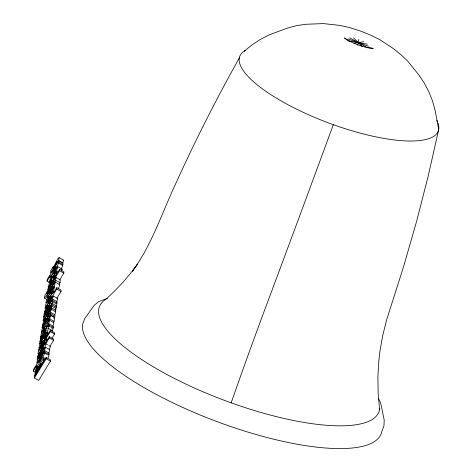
<?xml version="1.0" encoding="UTF-8"?>
<svg xmlns="http://www.w3.org/2000/svg" width="472" height="472" viewBox="0 0 472 472"><rect width="100%" height="100%" fill="white"/><g stroke="black" fill="none" stroke-linecap="round" stroke-linejoin="round"><path stroke-width="0.71" d="M55.218 311.839C56.28 311.284 55 314.016 54.77 314.452M57.224 298.676C58.286 298.115 57.006 300.847 56.782 301.283M61.702 269.305L62.103 269.123L61.679 270.981M47.601 344.796L45.772 343.746L49.324 337.934L49.336 336.613L53.596 339.061L53.584 340.383L50.032 346.194L48.817 345.492M34.409 377.96L46.15 358.744L46.179 357.392L50.439 359.841L50.41 361.192L38.669 380.402L34.409 377.96L34.674 376.219L46.179 357.392M49.678 326.836L48.463 326.134L49.005 325.249L49.029 323.898L53.289 326.347L53.265 327.692L52.722 328.583L53.118 328.754L52.144 331.102L52.652 330.819L52.392 332.194M50.309 330.317L38.804 349.138L38.539 350.879L50.28 331.668L50.309 330.317L54.569 332.76L54.54 334.111L51.89 338.453M56.811 287.672L53.601 292.935L54.127 291.153L50.899 295.448A15.222 1.563 -60.1 0 0 47.1 301.873C45.094 305.248 45.684 305.49 45.046 308.245L56.787 289.029L56.811 287.672L61.071 290.121L61.047 291.478L56.876 298.298M59.608 269.353L48.109 288.174L47.843 289.914L59.584 270.704L59.608 269.353L63.867 271.801L63.838 273.152L59.673 279.967M43.872 357.729L35.376 371.629L35.111 373.37L41.117 363.558A7.658 0.785 -60.1 0 1 41.147 363.67L35.017 373.971L34.751 375.718L42.681 362.543A3.676 0.378 -60.1 0 0 43.607 360.537C43.955 359.57 42.692 360.16 43.831 359.086L43.872 357.729L45.696 358.773M55.873 303.561L52.227 301.466L52.752 300.605L52.793 299.242L57.053 301.691L57.012 303.048C55.873 304.121 57.136 303.531 56.787 304.499A3.676 0.378 -60.1 0 1 55.861 306.505M47.465 354.69L44.421 352.944L44.928 350.802L49.188 353.251L48.681 355.387L48.994 355.534L47.991 357.994M50.74 313.797L50.781 312.411L55.041 314.859L55 316.24L50.74 313.797L50.038 314.948L50.528 314.494L50.516 315.036L47.802 319.373L47.949 318.405L42.02 328.052L42.285 326.311L50.781 312.411M58.628 262.096L58.67 260.709L62.929 263.158L62.888 264.544L62.422 265.299L58.168 262.851L58.628 262.096L62.888 264.544M54.964 311.555L55.755 310.34L56.02 308.617L51.761 306.169L46.285 314.759L52.091 304.918L52.156 303.396L56.416 305.844L56.351 307.366L55.301 309.16M46.799 299.466L44.362 298.068L44.881 295.614L47.572 290.622L46.687 293.844L47.111 293.313L49.218 287.92L50.899 285.914L53.318 281.288L55.979 277.565L60.434 279.961L59.909 282.309M35.73 372.544L33.3 371.145L33.565 369.399L44.928 350.802M49.477 282.451L47.041 281.052L47.306 279.306L58.67 260.709M44.368 321.338L43.153 320.636L43.489 318.452L52.156 303.396M44.864 328.412L43.648 327.716L49.82 318.901L50.38 315.231L54.64 317.68L54.079 321.349L53.436 322.4M43.153 320.636L51.501 307.897L51.761 306.169M358.808 39.436L357.758 45.135M53.997 318.724L54.781 316.936L54.41 317.261M58.593 260.509C61.36 249.505 50.374 274.787 53.295 266.586L50.958 270.19L50.504 273.076L54.038 267.978L56.882 261.883L56.321 264.007L58.593 260.509L62.853 262.957L63.472 260.137L59.212 257.688M58.622 288.215L59.785 284.693L55.371 282.144C51.973 286.746 47.495 292.522 46.722 297.897C50.044 293.13 54.445 287.814 55.371 282.144M52.805 326.471L53.926 322.824L49.407 320.093C47.176 322.293 47.701 324.854 45.996 327.196C47.353 322.931 43.153 329.686 42.828 330.542C40.551 334.636 41.353 334.288 40.61 337.297L48.545 324.022L49.672 320.712L49.407 320.093M48.693 353.316L49.855 349.793L45.442 347.244C42.043 351.846 37.565 357.617 36.792 362.992C40.108 358.23 44.515 352.908 45.442 347.244M61.041 269.217C61.283 268.314 63.336 265.718 62.422 265.299M49.188 349.215C49.418 348.513 51.053 346.318 50.032 346.194M239.304 58.009C216.17 99.244 194.818 141.47 175.324 184.54C161.607 213.792 151.665 245.198 132.266 271.447L137.494 264.167C128.201 277.017 117.516 288.852 105.675 299.395A149.317 43.654 20.6 0 0 214.913 396.692A149.317 43.654 20.6 0 0 379.753 408.321M47.041 281.052L50.321 275.683L49.631 277.89L53.737 272.031L57.472 265.453L58.475 262.993L58.168 262.851M56.174 277.512L55.283 280.663L55.855 280.338L53.489 284.203L53.542 283.878C50.297 288.699 50.085 287.088 48.056 292.988A7.882 0.808 -60.1 0 1 45.808 296.658L44.362 298.068M59.1 284.439L60.05 282.586L59.732 282.864M52.793 299.242L44.297 313.142L44.032 314.883L50.044 305.077A7.658 0.785 -60.1 0 1 50.073 305.189L43.937 315.485L43.672 317.237L51.601 304.056A3.676 0.378 -60.1 0 0 52.528 302.056L52.599 301.39L52.227 301.466M50.38 315.231C48.333 321.621 41.666 325.898 41.294 332.843L43.483 329.255L43.648 327.716M49.029 323.898L40.533 337.799L40.273 339.539L46.285 329.763L40.179 340.141L39.913 341.881L45.967 332.099L39.819 342.501L39.554 344.241L47.819 330.429L48.398 328.376L47.884 328.654L48.858 326.311L48.463 326.134M49.336 336.613L37.849 355.41L37.583 357.151L43.636 347.357L37.489 357.764L37.223 359.505C38.928 354.732 45.648 348.478 45.831 343.716M33.3 371.145L36.58 365.776L35.884 367.977L39.99 362.124L43.731 355.546L44.734 353.086L44.421 352.944M57.731 266.609L51.731 275.731L48.828 282.545C50.61 283.713 51.082 277.276 52.315 276.073L51.991 278.203L57 269.471L57.731 266.609L62.103 269.123M53.253 295.979L47.253 305.101L44.35 311.915C46.291 312.93 46.604 306.652 47.831 305.443L47.507 307.573L52.522 298.841L53.253 295.979L57.625 298.493M51.241 309.148L45.247 318.264L42.338 325.084C44.238 326.164 44.598 319.809 45.825 318.612L45.501 320.736L50.51 312.01L51.241 309.148L55.613 311.662M244.172 51.218L252.072 44.828L260.579 39.282L269.618 34.651L287.649 28.031L296.599 25.641L305.744 24.278L323.479 23.6L339.84 25.399L349.758 27.63L360.224 30.928L370.544 35.081L379.995 39.795L393.636 48.746L400.929 54.764L407.312 60.687L418.723 74.777L424.228 82.983L428.824 91.721L432.47 100.908L435.131 110.448L438.7 129.493L428.358 175.454L416.67 221.102L403.66 266.397L386.839 319.225L382.757 335.297L379.889 351.628L378.922 359.865L377.901 376.426L378.119 393.034L379.577 409.602M59.319 284.811L59.631 284.592M49.389 349.911L49.702 349.687M63.095 260.273L63.472 260.137M107.409 298.333L98.542 301.755L94.199 305.349L84.7 318.629L82.689 324.022A159.123 46.521 20.6 0 0 223.74 424.074A159.123 46.521 20.6 0 0 381.895 431.284L383.931 425.903L384.214 420.157L381.069 404.646L379.925 401.165L378.397 398.527M363.835 41.689L354.024 43.288M366.172 47.554L373.258 48.368C363.003 47.424 353.056 43.66 344.46 38.043L350.041 41.872M349.097 41.017L367.358 44.185M348.023 38.946L368.431 46.262M366.773 47.353L349.681 37.849M59.584 270.704L63.838 273.152M55.855 280.338L60.115 282.781M56.787 289.029L61.047 291.478M52.752 300.605L57.012 303.048M52.091 304.918L56.351 307.366M51.501 307.897L55.755 310.34M50.516 315.036L54.776 317.485M49.82 318.901L54.079 321.349M49.005 325.249L53.265 327.692M50.893 327.533L52.109 328.235M48.398 328.376L52.652 330.819M50.28 331.668L54.54 334.111M49.324 337.934L53.584 340.383M44.881 352.189L49.141 354.637M46.15 358.744L50.41 361.192M43.831 359.086L45.046 359.782M362.313 46.663L353.628 38.031M231.174 402.834A242.82 12.154 -70.3 0 1 266.261 305.697A1770.366 88.606 -70.3 0 0 333.303 124.685M438.093 123.322A106.047 31.004 20.6 0 1 327.786 122.655A106.047 31.004 20.6 0 1 245.174 50.61M436.783 120.266A106.047 31.004 20.6 0 1 437.514 121.811M37.978 353.286C39.447 356.165 46.988 335.757 43.996 344.802L46.268 341.309L46.887 338.489L45.619 339.71L43.265 343.498L40.857 348.814L40.604 349.156L40.97 347.38L38.633 350.985L37.978 353.286M47.873 332.04L46.468 335.946L42.02 343.563L42.344 341.439C41.111 342.648 40.799 348.92 38.857 347.911C40.616 342.153 44.067 336.4 47.873 332.04M54.758 286.905L53.354 290.817L48.905 298.434L49.23 296.31C47.884 298.056 47.896 302.788 45.743 302.776C47.501 297.024 50.952 291.271 54.758 286.905M57.177 271.075L55.773 274.987L51.318 282.604L51.643 280.474C50.41 281.69 50.044 288.008 48.162 286.947C49.92 281.194 53.365 275.436 57.177 271.075M44.61 329.19L42.893 332.276L44.61 329.19M47.802 302.281L51.236 296.605L47.802 302.281M38.739 362.242L42.15 356.661L38.739 362.242M52.48 272.149L55.891 266.568L52.48 272.149M44.25 338.158L44.126 338.955L45.648 336.07L44.25 338.158M47.731 315.331L47.613 316.128L49.129 313.243L47.731 315.331M49.743 302.163L49.619 302.965L51.135 300.074L49.743 302.163M51.135 293.023L51.011 293.826L52.534 290.935L51.135 293.023M53.548 277.194L53.43 277.996L54.947 275.105L53.548 277.194M54.221 272.792L54.097 273.595L55.643 270.769L54.221 272.792M35.459 370.254L35.365 370.915L36.963 368.726L37.913 366.237L35.459 370.254M54.357 281.117L52.085 284.84L54.357 281.117M53.318 286.268L48.681 293.861L49.997 291.436A31.028 3.186 -60.1 0 1 52.126 287.95L53.318 286.268M43.389 351.369L38.751 358.962L40.067 356.537A31.028 3.186 -60.1 0 1 42.197 353.05L43.389 351.369"/></g></svg>
